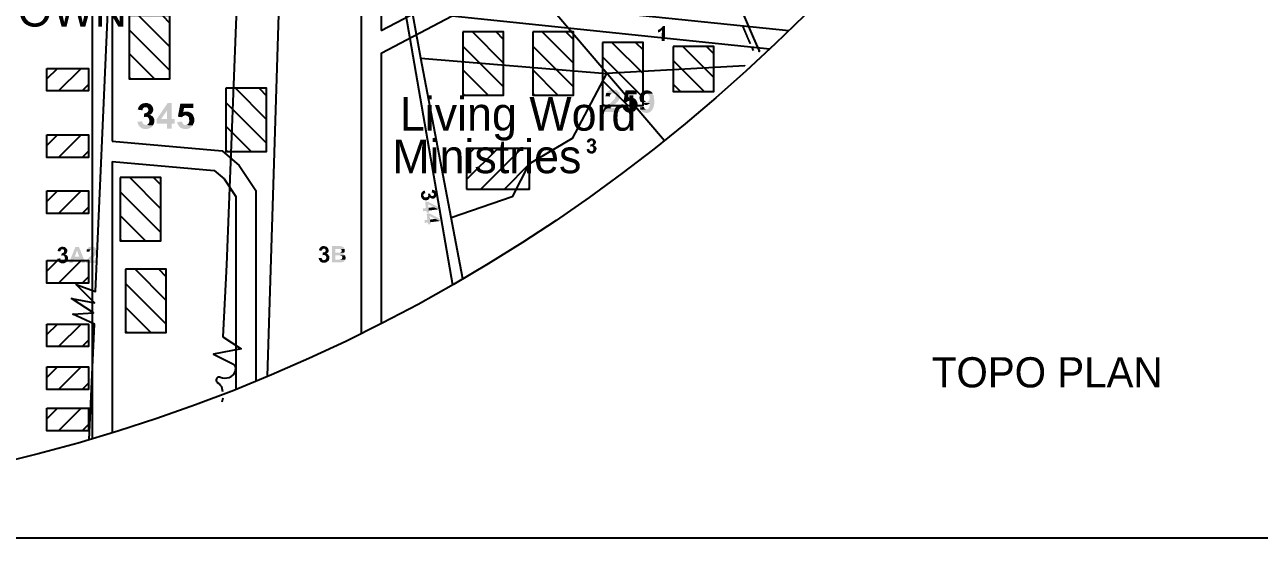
# Model space of a CAD drawing. Header units: metres. Extents: x 297 to 3998, y 336 to 1712.
# Drawn here: x 3433.7 to 3802.2, y 499.9 to 653.1 of the extents above; entities that cross this region are included whole.
import ezdxf

# ---------------------------------------------------------------- set-up
doc = ezdxf.new("R2010")
doc.units = ezdxf.units.M
doc.header["$MEASUREMENT"] = 0
doc.styles.get("Standard").update_dxf_attribs({"font": 'CENSCBK.TTF'})

msp = doc.modelspace()

# ---------------------------------------------------------------- hatches: boundary and pattern name
at = {"linetype": 'Continuous'}
for points in [[(3552.046, 643.122), (3547.721, 664.861), (3548.028, 664.958)], [(3551.842, 643.125), (3552.046, 643.122), (3547.721, 664.861)], [(3624.838, 652.717), (3624.126, 652.728), (3624.124, 652.627), (3623.916, 652.325), (3623.606, 652.025), (3623.297, 651.826), (3622.887, 651.629), (3622.785, 651.631), (3623.901, 651.409), (3623.849, 648.257), (3624.765, 648.242)], [(3647.824, 652.443), (3648.338, 652.74), (3649.589, 648.345)], [(3648.338, 652.74), (3649.589, 648.345), (3650.1, 648.54)], [(3622.785, 651.631), (3622.772, 650.818), (3622.874, 650.816), (3623.386, 651.011), (3623.799, 651.411), (3623.901, 651.409)], [(3649.589, 648.345), (3650.1, 648.54), (3650.08, 647.32)], [(3650.1, 648.54), (3650.08, 647.32), (3650.592, 647.515)], [(3650.471, 646.296), (3651.084, 646.49), (3650.963, 645.271)], [(3651.084, 646.49), (3650.963, 645.271), (3651.474, 645.466)], [(3560.93, 595.367), (3561.237, 595.463), (3551.842, 643.125)], [(3561.237, 595.463), (3551.842, 643.125), (3552.046, 643.122)], [(3609.297, 633.693), (3609.195, 633.694), (3608.687, 633.703), (3608.175, 633.508), (3607.763, 633.209), (3607.453, 632.909), (3607.348, 632.707), (3609.28, 632.676), (3609.382, 632.674), (3609.585, 632.671), (3609.787, 632.566), (3609.887, 632.462), (3609.987, 632.359), (3610.085, 632.154), (3610.082, 631.95), (3610.079, 631.747), (3610.076, 631.544), (3609.971, 631.342), (3609.865, 631.14), (3609.864, 631.038), (3609.762, 631.04), (3609.76, 630.938), (3609.347, 630.538), (3608.934, 630.138), (3608.52, 629.738), (3608.107, 629.338), (3607.692, 628.836), (3607.278, 628.436), (3607.066, 627.93), (3606.96, 627.627), (3606.853, 627.324), (3606.85, 627.12), (3611.325, 627.047), (3611.345, 628.268), (3608.802, 628.309), (3608.907, 628.511), (3609.217, 628.811), (3609.526, 629.009), (3609.836, 629.309), (3610.146, 629.61), (3610.456, 629.91), (3610.664, 630.212), (3610.974, 630.512), (3611.083, 630.917), (3611.186, 631.017), (3611.188, 631.119), (3611.296, 631.524), (3611.404, 631.929), (3611.309, 632.337), (3611.214, 632.746), (3610.914, 633.056), (3610.716, 633.364), (3610.312, 633.574), (3609.907, 633.683), (3609.704, 633.686), (3609.5, 633.689)], [(3607.348, 632.707), (3607.244, 632.607), (3607.241, 632.404), (3607.136, 632.202), (3607.133, 631.999), (3607.028, 631.797), (3608.348, 631.674), (3608.352, 631.877), (3608.353, 631.979), (3608.458, 632.18), (3608.563, 632.382), (3608.667, 632.482), (3608.77, 632.582), (3608.873, 632.682), (3609.077, 632.679), (3609.28, 632.676)], [(3616.414, 633.475), (3613.058, 633.53), (3612.391, 630.082), (3613.407, 629.963), (3613.512, 630.165), (3613.717, 630.263), (3613.922, 630.362), (3614.024, 630.36), (3614.229, 630.459), (3614.33, 630.457), (3616.264, 630.527), (3616.164, 630.63), (3616.066, 630.835), (3615.966, 630.939), (3615.764, 631.044), (3615.664, 631.147), (3613.835, 631.279), (3613.955, 632.396), (3616.396, 632.356)], [(3614.652, 631.469), (3614.449, 631.472), (3614.345, 631.372), (3614.142, 631.375), (3613.937, 631.277), (3613.835, 631.279), (3615.664, 631.147), (3615.361, 631.254), (3615.159, 631.359), (3615.057, 631.361), (3614.856, 631.466)], [(3616.264, 630.527), (3614.33, 630.457), (3614.432, 630.455), (3614.634, 630.35), (3614.837, 630.347), (3614.937, 630.243), (3615.139, 630.138), (3615.137, 630.037), (3615.237, 629.933), (3615.236, 629.832), (3615.331, 629.423), (3615.324, 629.016), (3615.319, 628.711), (3615.213, 628.408), (3615.004, 628.106), (3614.697, 628.009), (3614.594, 627.909), (3614.391, 627.913), (3616.22, 627.781), (3616.325, 627.983), (3616.431, 628.286), (3616.536, 628.488), (3616.648, 629.097), (3616.656, 629.605), (3616.56, 629.912), (3616.463, 630.219), (3616.365, 630.424)], [(3619.365, 633.528), (3619.06, 633.533), (3618.754, 633.437), (3618.447, 633.34), (3618.242, 633.241), (3617.828, 632.841), (3617.516, 632.439), (3617.305, 631.934), (3617.193, 631.326), (3617.287, 630.816), (3617.383, 630.509), (3617.48, 630.202), (3617.58, 630.099), (3619.309, 630.07), (3619.207, 630.072), (3618.905, 630.28), (3618.605, 630.591), (3618.51, 630.999), (3618.517, 631.406), (3618.524, 631.813), (3618.734, 632.216), (3618.94, 632.416), (3619.349, 632.511), (3621.181, 632.583), (3621.081, 632.686), (3620.883, 632.995), (3620.581, 633.203), (3620.177, 633.413), (3619.772, 633.522), (3619.569, 633.525)], [(3621.181, 632.583), (3619.349, 632.511), (3619.552, 632.508), (3619.854, 632.3), (3619.952, 632.094), (3620.152, 631.888), (3620.249, 631.581), (3620.246, 631.378), (3620.243, 631.174), (3620.238, 630.869), (3620.029, 630.567), (3619.821, 630.265), (3619.512, 630.067), (3619.309, 630.07), (3617.58, 630.099), (3617.678, 629.894), (3617.778, 629.79), (3620.321, 629.749), (3620.318, 629.545), (3620.313, 629.24), (3620.208, 629.038), (3620.203, 628.733), (3620.096, 628.43), (3619.991, 628.228), (3619.784, 628.028), (3619.579, 627.93), (3619.272, 627.833), (3617.542, 627.759), (3617.54, 627.658), (3617.742, 627.553), (3617.94, 627.244), (3618.242, 627.036), (3618.647, 626.928), (3618.951, 626.821), (3619.154, 626.818), (3619.561, 626.811), (3619.969, 626.906), (3620.38, 627.103), (3620.688, 627.301), (3620.793, 627.503), (3620.896, 627.603), (3620.998, 627.601), (3621, 627.703), (3621.105, 627.905), (3621.313, 628.207), (3621.423, 628.713), (3621.531, 629.119), (3621.64, 629.524), (3621.646, 629.93), (3621.656, 630.541), (3621.563, 631.051), (3621.571, 631.559), (3621.378, 632.173), (3621.278, 632.276), (3621.279, 632.378)], [(3467.721, 628.586), (3467.575, 628.223), (3467.502, 628.005), (3467.43, 627.787), (3468.811, 627.568), (3468.884, 627.787), (3468.957, 628.077), (3469.102, 628.223), (3469.32, 628.441), (3469.539, 628.514), (3469.757, 628.514)], [(3469.829, 629.75), (3469.684, 629.75), (3469.393, 629.677), (3469.102, 629.677), (3468.884, 629.605), (3468.593, 629.459), (3468.375, 629.314), (3468.157, 629.168), (3468.011, 628.95), (3467.866, 628.732), (3467.721, 628.586), (3469.757, 628.514), (3469.975, 628.514), (3470.12, 628.441), (3470.411, 628.296), (3470.557, 628.005), (3470.629, 627.714), (3470.557, 627.35), (3470.339, 627.059), (3470.193, 626.914), (3470.048, 626.841), (3469.829, 626.768), (3469.611, 626.696), (3469.393, 626.696), (3469.248, 625.532), (3469.32, 625.532), (3469.539, 625.605), (3469.684, 625.605), (3469.902, 625.678), (3471.866, 625.75), (3471.72, 625.896), (3471.357, 626.041), (3471.211, 626.187), (3470.993, 626.187), (3470.993, 626.259), (3471.357, 626.405), (3471.575, 626.623), (3471.793, 626.914), (3471.938, 627.132), (3472.011, 627.423), (3472.084, 627.641), (3472.084, 627.932), (3472.011, 628.223), (3471.938, 628.514), (3471.793, 628.732), (3471.648, 628.95), (3471.429, 629.168), (3471.211, 629.386), (3470.92, 629.532), (3470.629, 629.605), (3470.266, 629.75), (3470.048, 629.75)], [(3477.538, 629.75), (3476.374, 629.75), (3473.102, 624.95), (3473.102, 623.641), (3476.156, 623.641), (3476.156, 622.114), (3477.538, 622.114), (3477.538, 623.641), (3478.483, 623.641), (3478.483, 624.95), (3474.411, 624.95), (3476.156, 627.496)], [(3477.538, 629.75), (3476.156, 627.496), (3476.156, 624.95), (3474.411, 624.95), (3477.538, 624.95)], [(3484.01, 629.605), (3480.156, 629.605), (3479.429, 625.678), (3480.592, 625.532), (3480.665, 625.532), (3480.811, 625.678), (3480.956, 625.823), (3481.101, 625.896), (3481.32, 625.968), (3481.465, 626.041), (3481.683, 626.041), (3483.938, 626.187), (3483.647, 626.478), (3483.356, 626.768), (3483.138, 626.914), (3481.029, 626.987), (3481.247, 628.223), (3484.01, 628.223)], [(3482.047, 627.205), (3481.829, 627.205), (3481.61, 627.205), (3481.392, 627.132), (3481.174, 627.059), (3481.029, 626.987), (3483.138, 626.914), (3482.992, 626.987), (3482.774, 627.059), (3482.629, 627.132), (3482.41, 627.205), (3482.265, 627.205)], [(3613.49, 628.843), (3612.166, 628.763), (3612.267, 628.659), (3612.262, 628.354), (3612.358, 628.048), (3612.557, 627.739), (3612.757, 627.532), (3612.957, 627.326), (3613.259, 627.117), (3613.562, 627.011), (3613.866, 626.904), (3614.171, 626.899), (3614.476, 626.894), (3614.781, 626.889), (3615.088, 626.986), (3615.396, 627.184), (3615.703, 627.281), (3615.91, 627.481), (3616.118, 627.783), (3616.22, 627.781), (3614.391, 627.913), (3614.087, 628.019), (3613.885, 628.124), (3613.684, 628.229), (3613.485, 628.538), (3613.487, 628.639)], [(3618.572, 628.556), (3617.35, 628.475), (3617.347, 628.271), (3617.447, 628.168), (3617.443, 627.964), (3617.542, 627.759), (3619.272, 627.833), (3619.071, 627.938), (3618.867, 627.941), (3618.767, 628.045), (3618.669, 628.25), (3618.57, 628.455)], [(3617.778, 629.79), (3617.88, 629.789), (3618.079, 629.48), (3618.382, 629.373), (3618.685, 629.267), (3618.989, 629.16), (3619.294, 629.155), (3619.601, 629.252), (3619.908, 629.348), (3620.216, 629.547), (3620.321, 629.749)], [(3468.739, 624.296), (3467.357, 624.15), (3467.357, 624.005), (3467.502, 623.569), (3467.648, 623.278), (3467.793, 622.914), (3468.084, 622.696), (3468.302, 622.478), (3468.593, 622.26), (3468.957, 622.114), (3469.32, 622.041), (3469.611, 621.969), (3469.975, 621.969), (3470.339, 622.041), (3470.702, 622.114), (3470.993, 622.26), (3471.357, 622.405), (3471.648, 622.623), (3471.866, 622.914), (3472.011, 623.06), (3469.829, 623.205), (3469.539, 623.278), (3469.248, 623.423), (3469.03, 623.569), (3468.884, 623.86), (3468.811, 624.078)], [(3471.866, 625.75), (3469.902, 625.678), (3470.12, 625.605), (3470.266, 625.605), (3470.484, 625.459), (3470.702, 625.169), (3470.848, 625.023), (3470.848, 624.805), (3470.92, 624.659), (3470.92, 624.441), (3470.92, 624.223), (3470.848, 624.005), (3470.775, 623.86), (3470.702, 623.641), (3470.411, 623.35), (3470.266, 623.278), (3470.048, 623.205), (3469.829, 623.205), (3472.011, 623.06), (3472.084, 623.278), (3472.229, 623.496), (3472.302, 623.787), (3472.375, 624.005), (3472.447, 624.296), (3472.375, 624.587), (3472.375, 624.878), (3472.229, 625.169), (3472.157, 625.387), (3472.011, 625.605)], [(3480.665, 624.223), (3479.211, 624.078), (3479.211, 624.005), (3479.356, 623.569), (3479.502, 623.205), (3479.647, 622.914), (3479.865, 622.696), (3480.156, 622.405), (3480.447, 622.26), (3480.811, 622.114), (3481.174, 622.041), (3481.538, 621.969), (3481.901, 621.969), (3482.265, 622.041), (3482.629, 622.114), (3482.919, 622.26), (3483.283, 622.478), (3483.501, 622.696), (3483.792, 622.987), (3483.865, 623.06), (3481.756, 623.205), (3481.61, 623.205), (3481.392, 623.205), (3481.174, 623.35), (3481.029, 623.423), (3481.029, 623.496), (3480.883, 623.641), (3480.811, 623.787), (3480.738, 624.005)], [(3483.938, 626.187), (3481.683, 626.041), (3481.829, 626.041), (3482.047, 625.968), (3482.338, 625.823), (3482.629, 625.605), (3482.774, 625.241), (3482.774, 624.878), (3482.847, 624.659), (3482.847, 624.441), (3482.774, 624.078), (3482.629, 623.714), (3482.41, 623.423), (3482.12, 623.278), (3481.974, 623.205), (3481.756, 623.205), (3483.865, 623.06), (3483.938, 623.278), (3484.083, 623.569), (3484.228, 623.86), (3484.301, 624.223), (3484.301, 624.514), (3484.301, 624.878), (3484.301, 625.241), (3484.228, 625.532), (3484.083, 625.823), (3484.01, 626.041)], [(3602.92, 619.187), (3602.818, 619.189), (3602.513, 619.194), (3602.206, 619.097), (3601.898, 618.899), (3601.691, 618.699), (3601.689, 618.597), (3602.91, 618.577), (3603.213, 618.471), (3603.31, 618.164), (3603.307, 617.96), (3603.305, 617.859), (3603.198, 617.555), (3602.892, 617.459), (3602.79, 617.46), (3602.586, 617.463), (3602.575, 616.752), (3602.677, 616.75), (3602.78, 616.85), (3602.882, 616.848), (3604.102, 616.828), (3604.002, 616.932), (3603.9, 616.933), (3603.8, 617.037), (3603.699, 617.038), (3603.598, 617.142), (3603.702, 617.242), (3603.804, 617.24), (3604.01, 617.44), (3604.117, 617.744), (3604.22, 617.844), (3604.222, 617.945), (3604.227, 618.251), (3604.029, 618.559), (3604.03, 618.661), (3603.93, 618.764), (3603.828, 618.766), (3603.83, 618.867), (3603.528, 619.076), (3603.123, 619.184), (3603.021, 619.186)], [(3602.258, 616.045), (3601.341, 615.958), (3601.441, 615.854), (3601.536, 615.446), (3601.733, 615.036), (3602.136, 614.826), (3602.44, 614.719), (3602.947, 614.609), (3603.355, 614.704), (3603.664, 614.903), (3604.074, 615.099), (3604.075, 615.201), (3602.857, 615.323), (3602.757, 615.426), (3602.655, 615.428), (3602.453, 615.533), (3602.351, 615.534), (3602.353, 615.636), (3602.253, 615.74), (3602.256, 615.943)], [(3601.689, 618.597), (3601.584, 618.395), (3601.479, 618.194), (3601.478, 618.092), (3602.288, 617.875), (3602.291, 618.079), (3602.5, 618.38), (3602.705, 618.479), (3602.808, 618.579)], [(3604.102, 616.828), (3602.882, 616.848), (3603.085, 616.845), (3603.385, 616.535), (3603.479, 616.025), (3603.37, 615.62), (3603.163, 615.419), (3602.96, 615.423), (3602.857, 615.323), (3604.075, 615.201), (3604.18, 615.403), (3604.287, 615.706), (3604.394, 616.01), (3604.399, 616.315), (3604.2, 616.623), (3604.1, 616.727)], [(3553.315, 602.843), (3553.096, 603.715), (3553.024, 603.643), (3552.806, 603.57), (3552.587, 603.497), (3552.442, 603.352), (3552.296, 603.206), (3552.151, 602.988), (3552.078, 602.843), (3552.006, 602.625), (3552.006, 602.406), (3552.006, 602.188), (3552.006, 601.97), (3552.006, 601.752), (3552.151, 601.534), (3552.224, 601.388), (3552.369, 601.17), (3552.515, 601.025), (3552.66, 600.952), (3552.806, 600.807), (3552.733, 602.116), (3552.733, 602.406), (3552.806, 602.552), (3552.878, 602.625), (3553.024, 602.77), (3553.169, 602.843)], [(3554.405, 601.097), (3554.187, 602.334), (3554.187, 602.188), (3554.115, 601.97), (3553.969, 601.752), (3553.751, 601.679), (3553.533, 601.607), (3553.242, 601.607), (3553.024, 601.679), (3552.878, 601.825), (3552.733, 602.043), (3552.733, 602.116), (3552.806, 600.807), (3552.951, 600.807), (3553.242, 600.734), (3553.605, 600.734), (3553.969, 600.807), (3554.26, 601.025), (3554.333, 601.025)], [(3556.587, 602.697), (3556.587, 602.77), (3556.514, 603.061), (3556.369, 603.352), (3556.151, 603.643), (3555.86, 603.788), (3555.714, 603.788), (3555.86, 602.625), (3555.86, 602.334), (3555.787, 602.188), (3555.569, 602.043), (3555.424, 602.043), (3555.205, 602.043), (3554.987, 602.116), (3554.842, 602.334), (3554.769, 602.552), (3554.769, 602.697), (3554.042, 602.697), (3554.042, 602.625), (3554.115, 602.479), (3554.187, 602.334), (3554.405, 601.097), (3554.551, 601.461), (3554.624, 601.679), (3554.769, 601.534), (3554.914, 601.388), (3555.205, 601.243), (3555.569, 601.17), (3555.86, 601.243), (3556.151, 601.461), (3556.369, 601.679), (3556.587, 602.043), (3556.587, 602.188), (3556.587, 602.406), (3556.587, 602.552)], [(3555.714, 603.788), (3555.642, 603.861), (3555.496, 603.861), (3555.351, 603.934), (3555.278, 603.934), (3555.205, 603.061), (3555.424, 603.061), (3555.569, 602.988), (3555.714, 602.916), (3555.86, 602.697), (3555.86, 602.625)], [(3557.169, 598.043), (3557.096, 598.77), (3553.969, 600.37), (3553.242, 600.298), (3553.46, 598.407), (3552.515, 598.334), (3552.66, 597.461), (3553.605, 597.607), (3553.678, 597.025), (3554.405, 597.098), (3554.333, 597.68), (3554.115, 599.57), (3555.787, 598.698)], [(3557.169, 598.043), (3555.787, 598.698), (3554.26, 598.479), (3554.115, 599.57), (3554.333, 597.68)], [(3557.678, 594.552), (3557.532, 595.28), (3554.405, 596.88), (3553.678, 596.734), (3553.896, 594.916), (3553.024, 594.771), (3553.096, 593.971), (3554.042, 594.116), (3554.115, 593.534), (3554.842, 593.607), (3554.769, 594.189), (3554.551, 596.08), (3556.223, 595.207)], [(3557.678, 594.552), (3556.223, 595.207), (3554.696, 594.989), (3554.551, 596.08), (3554.769, 594.189)], [(3443.649, 586.117), (3443.649, 586.044), (3443.577, 585.899), (3443.504, 585.753), (3443.504, 585.608), (3444.377, 585.462), (3444.377, 585.68), (3444.522, 585.899), (3444.595, 586.044), (3444.813, 586.117), (3444.958, 586.117)], [(3445.031, 586.917), (3444.886, 586.917), (3444.595, 586.844), (3444.231, 586.698), (3443.94, 586.48), (3443.722, 586.262), (3443.649, 586.117), (3444.958, 586.117), (3445.177, 586.044), (3445.395, 585.971), (3445.467, 585.753), (3445.467, 585.535), (3445.467, 585.317), (3445.322, 585.171), (3445.104, 585.026), (3444.886, 584.953), (3444.74, 584.953), (3444.595, 584.226), (3444.668, 584.226), (3444.813, 584.226), (3444.958, 584.299), (3445.031, 584.299), (3446.34, 584.299), (3446.122, 584.444), (3445.977, 584.517), (3445.831, 584.59), (3445.758, 584.662), (3445.977, 584.735), (3446.122, 584.88), (3446.267, 585.099), (3446.34, 585.244), (3446.413, 585.608), (3446.413, 585.971), (3446.267, 586.262), (3445.977, 586.553), (3445.686, 586.771), (3445.467, 586.844), (3445.249, 586.844), (3445.104, 586.917)], [(3449.904, 586.844), (3448.813, 586.844), (3446.922, 582.044), (3448.013, 582.044), (3448.376, 583.135), (3450.34, 583.135), (3448.667, 583.935), (3449.322, 585.753)], [(3449.904, 586.844), (3449.322, 585.753), (3449.976, 583.935), (3448.667, 583.935), (3450.34, 583.135), (3450.703, 582.044), (3451.794, 582.044)], [(3453.685, 586.917), (3453.467, 586.917), (3453.321, 586.844), (3453.176, 586.844), (3453.031, 586.771), (3452.958, 586.771), (3452.885, 586.698), (3452.74, 586.626), (3452.594, 586.553), (3452.522, 586.408), (3452.449, 586.335), (3452.376, 586.262), (3452.303, 586.117), (3453.685, 586.117), (3453.831, 586.117), (3454.121, 585.971), (3454.267, 585.826), (3454.34, 585.535), (3454.267, 585.317), (3454.194, 585.026), (3454.049, 584.735), (3453.831, 584.517), (3453.612, 584.371), (3453.54, 584.226), (3453.394, 584.08), (3453.176, 583.935), (3452.958, 583.717), (3452.74, 583.499), (3452.594, 583.281), (3452.376, 583.062), (3452.231, 582.844), (3452.158, 582.553), (3452.012, 582.262), (3452.012, 582.044), (3455.285, 582.044), (3455.285, 582.844), (3453.394, 582.844), (3453.467, 582.917), (3453.54, 583.062), (3453.685, 583.208), (3453.903, 583.426), (3454.121, 583.644), (3454.412, 583.862), (3454.63, 584.08), (3454.776, 584.299), (3454.994, 584.59), (3455.14, 584.808), (3455.14, 584.953), (3455.212, 585.026), (3455.285, 585.317), (3455.285, 585.608), (3455.212, 585.899), (3455.14, 586.189), (3454.921, 586.408), (3454.776, 586.626), (3454.485, 586.771), (3454.194, 586.844), (3454.049, 586.844), (3453.903, 586.917)], [(3452.303, 586.117), (3452.231, 586.044), (3452.231, 585.899), (3452.158, 585.753), (3452.158, 585.608), (3452.158, 585.462), (3453.031, 585.389), (3453.031, 585.462), (3453.103, 585.68), (3453.176, 585.899), (3453.321, 586.044), (3453.54, 586.117), (3453.685, 586.117)], [(3521.68, 586.335), (3521.608, 586.262), (3521.608, 586.117), (3521.535, 585.971), (3521.535, 585.826), (3522.335, 585.68), (3522.408, 585.899), (3522.48, 586.044), (3522.626, 586.189), (3522.844, 586.262), (3522.989, 586.335)], [(3522.989, 587.062), (3522.917, 587.062), (3522.553, 587.062), (3522.262, 586.917), (3521.971, 586.698), (3521.753, 586.408), (3521.68, 586.335), (3522.989, 586.335), (3523.208, 586.262), (3523.426, 586.117), (3523.498, 585.971), (3523.498, 585.753), (3523.498, 585.535), (3523.353, 585.317), (3523.135, 585.244), (3522.917, 585.171), (3522.699, 585.171), (3522.626, 584.371), (3522.699, 584.371), (3522.844, 584.444), (3522.917, 584.444), (3523.062, 584.444), (3524.298, 584.517), (3524.153, 584.662), (3524.008, 584.735), (3523.717, 584.808), (3523.789, 584.808), (3524.008, 584.953), (3524.153, 585.099), (3524.298, 585.244), (3524.371, 585.389), (3524.444, 585.753), (3524.371, 586.117), (3524.226, 586.48), (3524.008, 586.698), (3523.717, 586.917), (3523.498, 586.989), (3523.28, 587.062), (3523.135, 587.062)], [(3527.425, 587.062), (3525.462, 587.062), (3525.462, 582.19), (3527.135, 582.19), (3527.425, 582.19), (3527.716, 582.19), (3528.007, 582.19), (3528.298, 582.262), (3528.589, 582.335), (3528.88, 582.408), (3529.098, 582.626), (3529.316, 582.844), (3529.389, 582.99), (3526.407, 582.99), (3526.407, 584.299), (3527.207, 584.299), (3529.244, 584.371), (3529.171, 584.444), (3529.098, 584.517), (3528.953, 584.59), (3528.88, 584.662), (3528.589, 584.808), (3528.734, 584.808), (3528.807, 584.953), (3528.953, 585.026), (3529.025, 585.099), (3526.407, 585.099), (3526.407, 586.262), (3526.989, 586.262), (3529.171, 586.262), (3529.098, 586.408), (3528.662, 586.917), (3528.516, 586.917), (3528.371, 586.989), (3528.225, 586.989), (3528.153, 586.989), (3528.007, 587.062), (3527.571, 587.062)], [(3529.171, 586.262), (3526.989, 586.262), (3527.207, 586.262), (3527.571, 586.262), (3527.789, 586.262), (3528.007, 586.189), (3528.153, 586.117), (3528.298, 585.971), (3528.298, 585.826), (3528.298, 585.68), (3528.298, 585.462), (3528.225, 585.317), (3527.935, 585.171), (3527.644, 585.099), (3527.28, 585.099), (3526.407, 585.099), (3529.025, 585.099), (3529.098, 585.244), (3529.171, 585.389), (3529.244, 585.608), (3529.244, 585.826), (3529.244, 586.044), (3529.244, 586.117)], [(3444.304, 583.426), (3443.431, 583.281), (3443.431, 583.208), (3443.504, 582.99), (3443.577, 582.771), (3443.722, 582.553), (3443.868, 582.408), (3444.013, 582.262), (3444.231, 582.117), (3444.377, 582.044), (3444.595, 581.972), (3444.813, 581.899), (3445.104, 581.899), (3445.322, 581.972), (3445.54, 581.972), (3445.758, 582.117), (3445.977, 582.19), (3446.122, 582.335), (3446.34, 582.481), (3446.413, 582.626), (3445.031, 582.699), (3444.813, 582.771), (3444.595, 582.844), (3444.522, 582.99), (3444.377, 583.135), (3444.377, 583.281)], [(3446.34, 584.299), (3445.031, 584.299), (3445.177, 584.299), (3445.322, 584.226), (3445.467, 584.153), (3445.54, 584.008), (3445.613, 583.862), (3445.686, 583.644), (3445.686, 583.353), (3445.613, 583.135), (3445.54, 582.99), (3445.467, 582.917), (3445.249, 582.771), (3445.031, 582.699), (3446.413, 582.626), (3446.486, 582.699), (3446.631, 583.062), (3446.631, 583.499), (3446.558, 583.862), (3446.486, 584.08), (3446.413, 584.226)], [(3522.335, 583.571), (3521.462, 583.499), (3521.462, 583.426), (3521.535, 583.135), (3521.608, 582.917), (3521.753, 582.771), (3521.899, 582.553), (3522.044, 582.408), (3522.189, 582.335), (3522.408, 582.19), (3522.626, 582.117), (3522.844, 582.117), (3523.062, 582.117), (3523.28, 582.117), (3523.571, 582.19), (3523.789, 582.262), (3523.935, 582.408), (3524.153, 582.553), (3524.298, 582.699), (3524.371, 582.771), (3522.989, 582.844), (3522.844, 582.917), (3522.626, 582.99), (3522.48, 583.135), (3522.408, 583.353), (3522.335, 583.426)], [(3524.298, 584.517), (3523.062, 584.444), (3523.208, 584.444), (3523.28, 584.371), (3523.426, 584.299), (3523.571, 584.153), (3523.644, 584.008), (3523.717, 583.862), (3523.717, 583.571), (3523.644, 583.281), (3523.571, 583.208), (3523.498, 583.062), (3523.28, 582.917), (3523.135, 582.917), (3522.989, 582.844), (3524.371, 582.771), (3524.517, 582.917), (3524.589, 583.281), (3524.662, 583.644), (3524.589, 584.08), (3524.517, 584.226), (3524.371, 584.371), (3524.371, 584.444)], [(3529.244, 584.371), (3527.207, 584.299), (3527.498, 584.299), (3527.789, 584.299), (3528.08, 584.226), (3528.371, 584.08), (3528.516, 583.79), (3528.516, 583.644), (3528.444, 583.426), (3528.371, 583.281), (3528.153, 583.135), (3527.862, 583.062), (3527.571, 582.99), (3526.407, 582.99), (3529.389, 582.99), (3529.389, 583.062), (3529.462, 583.353), (3529.534, 583.571), (3529.462, 583.862), (3529.389, 584.08), (3529.389, 584.226)]]:
    msp.add_hatch(color=0, dxfattribs=at).paths.add_polyline_path(points)
h = msp.add_hatch()
h.set_pattern_fill('ANSI31', color=2, scale=40, angle=90, style=0)
h.set_pattern_definition([(135, (4173.2223, -5218.644), (-3.535534, -3.535534), [])])
h.paths.add_polyline_path([(3464.878, 636.976), (3477.018, 636.976), (3477.018, 655.824), (3464.878, 655.824)])
h = msp.add_hatch()
h.set_pattern_fill('ANSI31', color=2, scale=40, angle=90, style=0)
h.set_pattern_definition([(135, (4272.8676, -5223.503), (-3.535534, -3.535534), [])])
h.paths.add_polyline_path([(3564.523, 632.117), (3576.663, 632.117), (3576.663, 650.965), (3564.523, 650.965)])
h = msp.add_hatch()
h.set_pattern_fill('ANSI31', color=2, scale=40, angle=90, style=0)
h.set_pattern_definition([(135, (4293.675, -5223.503), (-3.535534, -3.535534), [])])
h.paths.add_polyline_path([(3585.331, 632.117), (3597.471, 632.117), (3597.471, 650.965), (3585.331, 650.965)])
h = msp.add_hatch()
h.set_pattern_fill('ANSI31', color=2, scale=40, angle=90, style=0)
h.set_pattern_definition([(135, (4314.5115, -5226.654), (-3.535534, -3.535534), [])])
h.paths.add_polyline_path([(3606.167, 628.966), (3618.307, 628.966), (3618.307, 647.814), (3606.167, 647.814)])
h = msp.add_hatch()
h.set_pattern_fill('ANSI31', color=2, scale=40, angle=90, style=0)
h.set_pattern_definition([(135, (4335.645, -5227.8326), (-3.535534, -3.535534), [])])
h.paths.add_polyline_path([(3627.3, 633.211), (3639.441, 633.211), (3639.441, 646.635), (3627.3, 646.635)])
h = msp.add_hatch()
h.set_pattern_fill('ANSI31', color=2, scale=40, style=0)
h.set_pattern_definition([(45, (-2420.2374, 673.643), (-3.535534, 3.535534), [])])
h.paths.add_polyline_path([(3452.768, 633.363), (3452.768, 640.092), (3440.329, 640.092), (3440.329, 633.363)])
h = msp.add_hatch()
h.set_pattern_fill('ANSI31', color=2, scale=40, angle=90, style=0)
h.set_pattern_definition([(135, (4202.1254, -5240.294), (-3.535534, -3.535534), [])])
h.paths.add_polyline_path([(3493.781, 615.326), (3505.921, 615.326), (3505.921, 634.174), (3493.781, 634.174)])
h = msp.add_hatch()
h.set_pattern_fill('ANSI31', color=2, scale=40, style=0)
h.set_pattern_definition([(45, (-2420.2374, 653.7785), (-3.535534, 3.535534), [])])
h.paths.add_polyline_path([(3452.768, 613.498), (3452.768, 620.228), (3440.329, 620.228), (3440.329, 613.498)])
h = msp.add_hatch()
h.set_pattern_fill('ANSI31', color=2, scale=40, angle=180, style=0)
h.set_pattern_definition([(225, (9440.0453, 1312.426), (3.535534, -3.535534), [])])
h.paths.add_polyline_path([(3584.425, 604.081), (3584.425, 616.222), (3565.578, 616.222), (3565.578, 604.081)])
h = msp.add_hatch()
h.set_pattern_fill('ANSI31', color=2, scale=40, angle=90, style=0)
h.set_pattern_definition([(135, (4170.5706, -5266.922), (-3.535534, -3.535534), [])])
h.paths.add_polyline_path([(3462.226, 588.698), (3474.366, 588.698), (3474.366, 607.546), (3462.226, 607.546)])
h = msp.add_hatch()
h.set_pattern_fill('ANSI31', color=2, scale=40, style=0)
h.set_pattern_definition([(45, (-2420.2374, 637.1204), (-3.535534, 3.535534), [])])
h.paths.add_polyline_path([(3452.768, 596.84), (3452.768, 603.57), (3440.329, 603.57), (3440.329, 596.84)])
h = msp.add_hatch()
h.set_pattern_fill('ANSI31', color=2, scale=40, style=0)
h.set_pattern_definition([(45, (-2420.2374, 616.3454), (-3.535534, 3.535534), [])])
h.paths.add_polyline_path([(3452.768, 576.065), (3452.768, 582.795), (3440.329, 582.795), (3440.329, 576.065)])
h = msp.add_hatch()
h.set_pattern_fill('ANSI31', color=2, scale=40, angle=90, style=0)
h.set_pattern_definition([(135, (4172.1586, -5294.2886), (-3.535534, -3.535534), [])])
h.paths.add_polyline_path([(3463.814, 561.331), (3475.954, 561.331), (3475.954, 580.179), (3463.814, 580.179)])
h = msp.add_hatch()
h.set_pattern_fill('ANSI31', color=2, scale=40, style=0)
h.set_pattern_definition([(45, (-2420.2374, 597.3837), (-3.535534, 3.535534), [])])
h.paths.add_polyline_path([(3452.768, 557.104), (3452.768, 563.833), (3440.329, 563.833), (3440.329, 557.104)])
h = msp.add_hatch()
h.set_pattern_fill('ANSI31', color=2, scale=40, style=0)
h.set_pattern_definition([(45, (-2420.2374, 584.606), (-3.535534, 3.535534), [])])
h.paths.add_polyline_path([(3452.768, 544.326), (3452.768, 551.055), (3440.329, 551.055), (3440.329, 544.326)])
h = msp.add_hatch()
h.set_pattern_fill('ANSI31', color=2, scale=40, style=0)
h.set_pattern_definition([(45, (-2420.2374, 572.2587), (-3.535534, 3.535534), [])])
h.paths.add_polyline_path([(3452.768, 531.979), (3452.768, 538.708), (3440.329, 538.708), (3440.329, 531.979)])

# ---------------------------------------------------------------- linework, layer by layer
at = {"color": 1, "linetype": 'ByBlock'}
msp.add_line((3332.801, 960.29), (3624.707, 618.585), dxfattribs=at)
at = {"color": 2}
for p, q in [((3453.827, 687.353), (3453.827, 529.664)), ((3459.827, 686.516), (3459.827, 618.348)), ((3459.827, 612.325), (3459.827, 531.469))]:
    msp.add_line(p, q, dxfattribs=at)
at = {"color": 0, "linetype": 'Continuous'}
msp.add_line((3546.042, 664.22), (3561.425, 575.564), dxfattribs=at)
at = {"color": 7}
msp.add_lwpolyline([(3998.036, 499.936), (2798.366, 499.936), (2798.366, 1561.819), (3998.036, 1561.819)], close=True, dxfattribs=at)
at = {"color": 0, "linetype": 'Continuous'}
for points in [[(3452.971, 529.413), (3454.558, 563.791), (3448.085, 566.773), (3454.267, 567.136), (3447.649, 571.427), (3454.558, 570.191), (3449.104, 575.645), (3454.849, 573.536), (3462.194, 740.215)], [(3506.19, 548.279), (3510.263, 678.547)], [(3497.464, 671.056), (3493.901, 581.535), (3492.882, 560.009), (3498.337, 556.446), (3490.046, 554.846), (3495.864, 551.937)], [(3564.476, 577.327), (3551.944, 643.123), (3547.926, 664.959)], [(3647.996, 656.713), (3651.229, 649.132), (3651.621, 648.21), (3652.013, 647.288), (3652.405, 646.366), (3652.897, 645.341), (3652.978, 645.148), (3652.978, 645.148), (3652.978, 645.148), (3652.897, 645.341), (3652.897, 645.341)], [(3551.944, 643.123), (3607.414, 638.555), (3597.128, 619.191), (3584.184, 611.467), (3579.245, 601.782), (3561.034, 595.467)], [(3648.648, 640.806), (3648.648, 640.806), (3607.414, 638.555)], [(3495.282, 548.156), (3495.719, 548.447), (3496.082, 548.81), (3496.373, 549.246), (3496.519, 549.683), (3496.664, 550.119), (3496.737, 550.701)], [(3496.737, 550.701), (3496.664, 551.065), (3496.446, 551.428), (3496.155, 551.719), (3495.864, 551.937)], [(3492.082, 548.01), (3491.792, 548.01), (3491.501, 548.01), (3491.21, 547.865), (3491.064, 547.719), (3490.919, 547.501), (3490.846, 547.21), (3490.846, 546.992), (3490.919, 546.701), (3491.137, 546.483), (3491.283, 546.338)], [(3492.664, 544.592), (3492.519, 545.101), (3492.155, 545.538), (3491.792, 545.974), (3491.283, 546.338)], [(3492.082, 548.01), (3492.737, 547.792), (3493.391, 547.719), (3494.046, 547.792), (3494.7, 547.937), (3495.282, 548.156)], [(3492.882, 543.574), (3492.664, 544.592)], [(3492.81, 541.683), (3492.592, 540.52)]]:
    msp.add_lwpolyline(points, dxfattribs=at)
at = {"color": 2}
for points in [[(3395.845, 701.505), (3531.283, 682.599), (3537.261, 678.065), (3540.153, 670.938), (3540.153, 651.364)], [(3459.827, 686.516), (3528.904, 676.873), (3532.322, 674.281), (3534.153, 669.767), (3534.153, 561.033)], [(3540.153, 651.364), (3560.117, 661.945), (3661.817, 651.343)], [(3540.153, 644.573), (3561.312, 655.788), (3656.147, 645.901)], [(3540.153, 644.573), (3540.153, 564.046)], [(3459.827, 618.348), (3492.631, 615.458), (3497.765, 611.164), (3502.705, 603.691), (3502.705, 546.833)], [(3459.827, 612.325), (3490.227, 609.647), (3493.243, 607.124), (3496.705, 601.887), (3496.705, 544.414)]]:
    msp.add_lwpolyline(points, dxfattribs=at)
for points in [[(3464.878, 655.824), (3464.878, 636.976), (3477.018, 636.976), (3477.018, 655.824)], [(3564.523, 650.965), (3564.523, 632.117), (3576.663, 632.117), (3576.663, 650.965)], [(3585.331, 650.965), (3585.331, 632.117), (3597.471, 632.117), (3597.471, 650.965)], [(3606.167, 647.814), (3606.167, 628.966), (3618.307, 628.966), (3618.307, 647.814)], [(3627.3, 646.635), (3627.3, 633.211), (3639.441, 633.211), (3639.441, 646.635)], [(3440.329, 640.092), (3452.768, 640.092), (3452.768, 633.363), (3440.329, 633.363)], [(3493.781, 634.174), (3493.781, 615.326), (3505.921, 615.326), (3505.921, 634.174)], [(3440.329, 620.228), (3452.768, 620.228), (3452.768, 613.498), (3440.329, 613.498)], [(3565.578, 604.081), (3584.425, 604.081), (3584.425, 616.222), (3565.578, 616.222)], [(3462.226, 607.546), (3462.226, 588.698), (3474.366, 588.698), (3474.366, 607.546)], [(3440.329, 603.57), (3452.768, 603.57), (3452.768, 596.84), (3440.329, 596.84)], [(3440.329, 582.795), (3452.768, 582.795), (3452.768, 576.065), (3440.329, 576.065)], [(3463.814, 580.179), (3463.814, 561.331), (3475.954, 561.331), (3475.954, 580.179)], [(3440.329, 563.833), (3452.768, 563.833), (3452.768, 557.104), (3440.329, 557.104)], [(3440.329, 551.055), (3452.768, 551.055), (3452.768, 544.326), (3440.329, 544.326)], [(3440.329, 538.708), (3452.768, 538.708), (3452.768, 531.979), (3440.329, 531.979)]]:
    msp.add_lwpolyline(points, close=True, dxfattribs=at)
at = {"color": 1, "linetype": 'ByBlock'}
msp.add_circle((3312.782, 1009.358), 500, dxfattribs=at)

# ---------------------------------------------------------------- texts
at = {"color": 4, "linetype": 'Continuous'}
for s, p in [(' GODOWN', (3397.353, 652.572)), ('Living Word  ', (3545.683, 621.517)), (' Ministries', (3539.694, 608.824))]:
    msp.add_text(s, height=10, dxfattribs=at).set_placement(p)
at = {"color": 0}
msp.add_text('TOPO PLAN ', height=9, dxfattribs=at).set_placement((3704.483, 544.938))

doc.saveas('drawing.dxf')
